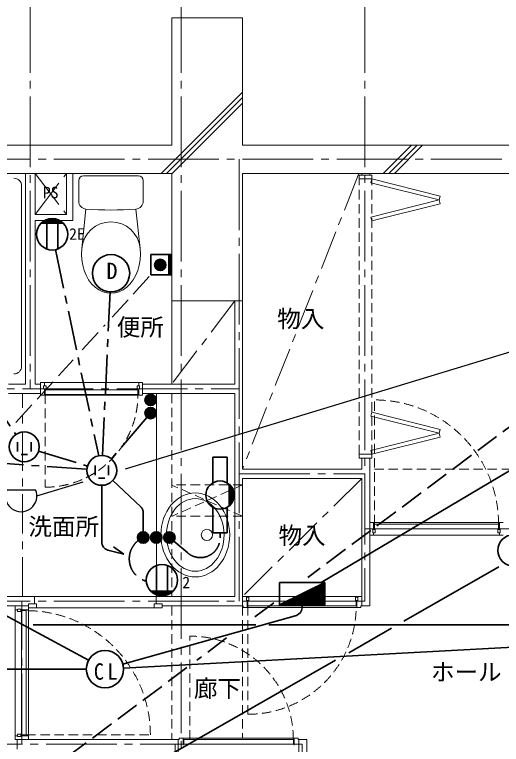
# Model space of a CAD drawing. Units: millimetres at full size, sheet at 1:50; details may follow other scales. Extents: x -9674 to 9699, y -6794 to 6791.
# Drawn here: x 884 to 3982, y -200 to 4441 of the extents above; entities that cross this region are included whole.
import ezdxf
from ezdxf.enums import TextEntityAlignment as Align

# ---------------------------------------------------------------- set-up
doc = ezdxf.new("R2010")
doc.units = ezdxf.units.MM
doc.header["$LTSCALE"] = 50
for name, pattern in [('CHAIN1', [8, 5, -1, 1, -1]), ('CHAIN2', [12, 9, -1, 1, -1]), ('DASHED1', [1.8, 1.2, -0.6]), ('DASHED3', [4, 3, -1])]:
    doc.linetypes.add(name, pattern=pattern)
for name, color, linetype, lineweight in [('1-0_芯', 134, 'CHAIN2', 9), ('1-1_躯体', 134, 'Continuous', 9), ('1-2_間仕切', 134, 'Continuous', 9), ('1-3_建具', 134, 'Continuous', 9), ('1-4_仕上げ', 134, 'Continuous', 9), ('1-5_設備', 134, 'Continuous', 9), ('1-7_その他', 134, 'DASHED1', 9), ('1-8_ハッチ', 134, 'Continuous', 9), ('1-C_梁', 134, 'DASHED1', 9), ('1-D_記号', 134, 'CHAIN1', 9), ('2-0_芯', 2, 'Continuous', 35), ('2-E', 2, 'Continuous', 35), ('3-3', 1, 'Continuous', 25), ('3-E', 3, 'Continuous', 35)]:
    doc.layers.add(name, color=color, linetype=linetype, lineweight=lineweight)
doc.layers.add('1-A_文字', color=134, linetype='Continuous')
doc.styles.add('ＭＳ ゴシック', font='')
doc.styles.get('ＭＳ ゴシック').set_extended_font_data('MS Gothic')

msp = doc.modelspace()

# ---------------------------------------------------------------- linework, layer by layer
at = {"layer": '1-0_芯'}
for p, q in [((984.12, 4520.51), (984.12, 2060.51)), ((1944.12, 4520.51), (1944.12, -3699.49)), ((3114.12, 4520.51), (3114.12, 710.51)), ((-8465.88, 3520.51), (8544.12, 3520.51)), ((2313.12, 3520.51), (2313.12, 710.51)), ((-865.88, 2060.51), (2313.12, 2060.51)), ((2313.12, 1520.51), (3114.12, 1520.51)), ((3114.12, 1170.51), (8544.12, 1170.51)), ((-8465.88, 710.51), (3114.12, 710.51)), ((930.62, -199.49), (930.62, 710.51)), ((-715.88, -199.49), (2714.12, -199.49)), ((1905.12, -199.49), (1905.12, -2699.49)), ((2714.12, -199.49), (2714.12, -3699.49))]:
    msp.add_line(p, q, dxfattribs=at)
at = {"layer": '1-1_躯体'}
for p, q in [((1884.12, 4420.51), (2334.12, 4420.51)), ((1884.12, 4420.51), (1884.12, 3610.51)), ((2334.12, 4420.51), (2334.12, 3610.51)), ((1884.12, 3610.51), (-2615.88, 3610.51)), ((6384.12, 3610.51), (2334.12, 3610.51)), ((1884.12, 3430.51), (-2615.88, 3430.51)), ((1884.12, 3430.51), (1884.12, 2620.51)), ((1884.12, 2620.51), (2334.12, 2620.51))]:
    msp.add_line(p, q, dxfattribs=at)
msp.add_lwpolyline([(6384.12, 3430.51), (2334.12, 3430.51), (2334.12, 2620.51)], dxfattribs=at)
at = {"layer": '1-2_間仕切'}
for p, q in [((954.12, 3430.51), (954.12, 2090.51)), ((1014.12, 3430.51), (1014.12, 3170.51)), ((1214.12, 3430.51), (1214.12, 3170.51)), ((1254.12, 3430.51), (1254.12, 3130.51)), ((3093.12, 3430.51), (3093.12, 3420.51)), ((3144.12, 3430.51), (3144.12, 3420.51)), ((1014.12, 3170.51), (1214.12, 3170.51)), ((1014.12, 3130.51), (1254.12, 3130.51)), ((1014.12, 3130.51), (1014.12, 2090.51)), ((2286.62, 2620.51), (2286.62, 2090.51)), ((2334.12, 2620.51), (2334.12, 1550.51)), ((846.12, 2090.51), (954.12, 2090.51)), ((1014.12, 2090.51), (1049.12, 2090.51)), ((1699.12, 2090.51), (2286.62, 2090.51)), ((846.12, 2030.51), (1049.12, 2030.51)), ((1074.12, 2020.51), (1674.12, 2020.51)), ((1699.12, 2030.51), (2286.62, 2030.51)), ((2286.62, 2030.51), (2286.62, 740.51)), ((3093.12, 1620.51), (3093.12, 1550.51)), ((3144.12, 1620.51), (3144.12, 680.51)), ((2334.12, 1550.51), (3093.12, 1550.51)), ((2334.12, 1490.51), (2334.12, 680.51)), ((2334.12, 1490.51), (3093.12, 1490.51)), ((3093.12, 1490.51), (3093.12, 680.51)), ((-835.88, 740.51), (1010.62, 740.51)), ((1010.62, 693.01), (1010.62, 740.51)), ((1785.62, 693.01), (1785.62, 740.51)), ((2286.62, 740.51), (1786.62, 740.51)), ((-1305.88, 680.51), (888.12, 680.51)), ((1823.12, 680.51), (2339.12, 680.51)), ((3088.12, 680.51), (3144.12, 680.51)), ((1931.12, -169.49), (1875.12, -169.49)), ((1926.12, -812.49), (1926.12, -169.49)), ((2744.12, -169.49), (2688.12, -169.49)), ((2693.12, -812.49), (2693.12, -169.49)), ((2744.12, -169.49), (2744.12, -859.49))]:
    msp.add_line(p, q, dxfattribs=at)
msp.add_lwpolyline([(900.62, -229.49), (900.62, -169.49), (1914.12, -169.49)], dxfattribs=at)
at = {"layer": '1-3_建具'}
for p, q in [((3076.62, 3420.51), (3076.62, 3395.51)), ((3156.62, 3420.51), (3076.62, 3420.51)), ((3156.62, 3395.51), (3076.62, 3395.51)), ((3150.56, 3371.26), (3156.62, 3395.51)), ((3156.62, 3420.51), (3156.62, 3395.51)), ((3593.19, 3286.37), (3156.62, 3395.51)), ((3150.56, 3371.26), (3587.12, 3262.12)), ((3150.56, 3152.97), (3587.12, 3262.12)), ((3587.12, 3262.12), (3593.19, 3286.37)), ((3587.12, 3262.12), (3593.19, 3237.86)), ((3593.19, 3237.86), (3156.62, 3128.72)), ((3150.56, 3152.97), (3156.62, 3128.72)), ((1049.12, 2100.51), (1074.12, 2100.51)), ((1049.12, 2020.51), (1049.12, 2100.51)), ((1674.12, 2100.51), (1074.12, 2100.51)), ((1074.12, 2100.51), (1074.12, 2080.51)), ((1674.12, 2100.51), (1699.12, 2100.51)), ((1674.12, 2100.51), (1674.12, 2080.51)), ((1699.12, 2020.51), (1699.12, 2100.51)), ((1084.12, 2080.51), (1069.12, 2080.51)), ((1074.12, 2060.51), (1074.12, 2020.51)), ((1079.12, 2025.51), (1079.12, 2055.51)), ((1079.12, 2055.51), (1669.12, 2055.51)), ((1084.12, 2060.51), (1084.12, 2080.51)), ((1664.12, 2080.51), (1664.12, 2060.51)), ((1679.12, 2080.51), (1664.12, 2080.51)), ((1664.12, 2060.51), (1679.12, 2060.51)), ((1669.12, 2055.51), (1669.12, 2025.51)), ((1674.12, 2060.51), (1674.12, 2020.51)), ((1679.12, 2060.51), (1679.12, 2080.51)), ((1049.12, 2020.51), (1074.12, 2020.51)), ((1669.12, 2025.51), (1079.12, 2025.51)), ((1674.12, 2020.51), (1699.12, 2020.51)), ((3150.56, 1888.05), (3156.62, 1912.3)), ((3593.19, 1803.16), (3156.62, 1912.3)), ((3150.56, 1888.05), (3587.12, 1778.9)), ((3150.56, 1669.76), (3587.12, 1778.9)), ((3587.12, 1778.9), (3593.19, 1803.16)), ((3587.12, 1778.9), (3593.19, 1754.65)), ((3593.19, 1754.65), (3156.62, 1645.51)), ((3150.56, 1669.76), (3156.62, 1645.51)), ((3156.62, 1645.51), (3156.62, 1620.51)), ((3156.62, 1620.51), (3076.62, 1620.51)), ((3169.12, 1165.51), (3169.12, 1210.51)), ((3994.12, 1210.51), (3969.12, 1210.51)), ((3164.12, 1165.51), (3164.12, 1145.51)), ((3164.12, 1165.51), (3179.12, 1165.51)), ((3174.12, 1200.51), (3174.12, 1170.51)), ((3964.12, 1200.51), (3174.12, 1200.51)), ((3174.12, 1170.51), (3964.12, 1170.51)), ((3179.12, 1165.51), (3179.12, 1145.51)), ((3959.12, 1165.51), (3959.12, 1145.51)), ((3974.12, 1165.51), (3959.12, 1165.51)), ((3964.12, 1170.51), (3964.12, 1200.51)), ((3974.12, 1145.51), (3974.12, 1165.51)), ((3169.12, 1130.51), (3144.12, 1130.51)), ((3164.12, 1145.51), (3179.12, 1145.51)), ((3169.12, 1145.51), (3169.12, 1130.51)), ((3169.12, 1130.51), (3969.12, 1130.51)), ((3959.12, 1145.51), (3974.12, 1145.51)), ((3969.12, 1145.51), (3969.12, 1130.51)), ((3994.12, 1130.51), (3969.12, 1130.51)), ((1010.62, 740.51), (1785.62, 740.51)), ((2364.12, 740.51), (2334.12, 740.51)), ((2359.12, 735.51), (2374.12, 735.51)), ((2359.12, 715.51), (2359.12, 735.51)), ((2359.12, 715.51), (2374.12, 715.51)), ((2364.12, 740.51), (3063.12, 740.51)), ((2364.12, 740.51), (2364.12, 735.51)), ((2364.12, 715.51), (2364.12, 670.51)), ((3058.12, 710.51), (2369.12, 710.51)), ((2369.12, 680.51), (2369.12, 710.51)), ((2374.12, 715.51), (2374.12, 735.51)), ((3053.12, 715.51), (3053.12, 735.51)), ((3068.12, 735.51), (3053.12, 735.51)), ((3068.12, 715.51), (3053.12, 715.51)), ((3058.12, 680.51), (3058.12, 710.51)), ((3063.12, 740.51), (3093.12, 740.51)), ((3063.12, 740.51), (3063.12, 735.51)), ((3063.12, 715.51), (3063.12, 670.51)), ((3068.12, 715.51), (3068.12, 735.51)), ((888.12, 655.51), (888.12, 680.51)), ((973.12, 680.51), (888.12, 680.51)), ((903.12, 655.51), (888.12, 655.51)), ((888.12, 655.51), (888.12, -144.49)), ((903.12, 660.51), (903.12, 645.51)), ((923.12, 660.51), (903.12, 660.51)), ((923.12, 660.51), (923.12, 645.51)), ((923.12, 655.51), (973.12, 655.51)), ((958.12, 650.51), (928.12, 650.51)), ((928.12, 650.51), (928.12, -139.49)), ((958.12, -139.49), (958.12, 650.51)), ((973.12, 693.01), (1023.12, 693.01)), ((973.12, 668.01), (973.12, 693.01)), ((973.12, 655.51), (973.12, 680.51)), ((973.12, 668.01), (1023.12, 668.01)), ((973.12, -144.49), (973.12, 655.51)), ((1023.12, 668.01), (1023.12, 693.01)), ((1773.12, 668.01), (1023.12, 668.01)), ((1773.12, 668.01), (1773.12, 693.01)), ((1773.12, 693.01), (1823.12, 693.01)), ((1773.12, 668.01), (1823.12, 668.01)), ((1823.12, 668.01), (1823.12, 693.01)), ((2339.12, 680.51), (2339.12, 670.51)), ((2364.12, 670.51), (2339.12, 670.51)), ((3063.12, 670.51), (2364.12, 670.51)), ((2369.12, 680.51), (3058.12, 680.51)), ((3063.12, 670.51), (3088.12, 670.51)), ((3088.12, 680.51), (3088.12, 670.51)), ((923.12, 645.51), (903.12, 645.51)), ((903.12, -134.49), (903.12, -149.49)), ((923.12, -134.49), (903.12, -134.49)), ((923.12, -149.49), (923.12, -134.49)), ((903.12, -144.49), (888.12, -144.49)), ((903.12, -149.49), (923.12, -149.49)), ((923.12, -144.49), (973.12, -144.49)), ((928.12, -139.49), (958.12, -139.49)), ((973.12, -169.49), (973.12, -144.49)), ((1956.12, -159.49), (1931.12, -159.49)), ((1931.12, -169.49), (1931.12, -159.49)), ((1956.12, -204.49), (1956.12, -159.49)), ((1956.12, -159.49), (2663.12, -159.49)), ((1961.12, -169.49), (1961.12, -199.49)), ((2658.12, -169.49), (1961.12, -169.49)), ((2658.12, -169.49), (2658.12, -199.49)), ((2663.12, -159.49), (2688.12, -159.49)), ((2663.12, -204.49), (2663.12, -159.49)), ((2688.12, -169.49), (2688.12, -159.49)), ((1961.12, -199.49), (2658.12, -199.49))]:
    msp.add_line(p, q, dxfattribs=at)
at = {"layer": '1-3_建具', "linetype": 'DASHED1'}
for p, q in [((3076.62, 1645.51), (3076.62, 3395.51)), ((3156.62, 1645.51), (3156.62, 3395.51)), ((1079.12, 2025.51), (1079.12, 1435.51)), ((3174.12, 1200.51), (3174.12, 1990.51)), ((2369.12, 680.51), (2369.12, -8.49)), ((2000.12, -169.49), (2000.12, 488.51)), ((958.12, -139.49), (1748.12, -139.49))]:
    msp.add_line(p, q, dxfattribs=at)
at = {"layer": '1-3_建具'}
for points in [[(1069.12, 2080.51), (1069.12, 2060.51), (1084.12, 2060.51)], [(3156.62, 1645.51), (3076.62, 1645.51), (3076.62, 1620.51)], [(3169.12, 1210.51), (3144.12, 1210.51), (3144.12, 1130.51)], [(3969.12, 1165.51), (3969.12, 1210.51), (3169.12, 1210.51)], [(968.12, -169.49), (888.12, -169.49), (888.12, -144.49)]]:
    msp.add_lwpolyline(points, dxfattribs=at)
at = {"layer": '1-3_建具', "linetype": 'DASHED1'}
for centre, radius, start, end in [((1079.12, 2025.51), 590, 270, 0), ((3174.12, 1200.51), 790, 0, 90), ((958.12, -139.49), 790, 0, 90), ((2369.12, 680.51), 689, 270, 0), ((2000.12, -169.49), 658, 0, 90)]:
    msp.add_arc(centre, radius, start, end, dxfattribs=at)
at = {"layer": '1-4_仕上げ'}
msp.add_line((1884.12, 2620.51), (1884.12, 2090.51), dxfattribs=at)
at = {"layer": '1-5_設備'}
for p, q in [((1322.46, 3415.51), (1672.46, 3415.51)), ((929.12, 2205.51), (929.12, 3350.51)), ((1292.46, 3385.51), (1292.46, 3254.26)), ((1702.46, 3385.51), (1702.46, 3254.26)), ((1338.47, 3204.42), (1311.81, 2953.36)), ((1656.46, 3204.42), (1683.11, 2953.36)), ((1786.62, 2030.51), (1786.62, 740.51))]:
    msp.add_line(p, q, dxfattribs=at)
msp.add_circle((2108.38, 1131.99), 36, dxfattribs=at)
for centre, radius, start, end in [((879.12, 3350.51), 50, 0, 90), ((1322.46, 3385.51), 30, 90, 180), ((1672.46, 3385.51), 30, 0, 90), ((1342.46, 3254.26), 50, 180, 265.41591), ((1652.46, 3254.26), 50, 274.58408, 0), ((1497.46, 5187.45), 1989.39, 265.41591, 274.58408), ((1497.46, 2936.24), 186.44, 5.269, 174.73099), ((879.12, 2205.51), 50, 270, 0)]:
    msp.add_arc(centre, radius, start, end, dxfattribs=at)
msp.add_ellipse((1497.46, 2918.32), major_axis=(0, -250), ratio=0.75, start_param=4.5717762, end_param=7.9945941, dxfattribs=at)
for major_axis, ratio in [((0, -267), 0.8202), ((0, -231), 0.7922)]:
    msp.add_ellipse((2033.98, 1131.99), major_axis=major_axis, ratio=ratio, dxfattribs=at)
at = {"layer": '1-7_その他', "linetype": 'CHAIN1'}
for p, q in [((1014.12, 3430.51), (1214.12, 3170.51)), ((1014.12, 3170.51), (1214.12, 3430.51)), ((3074.65, 3430.51), (2334.12, 1550.51)), ((2286.62, 2620.51), (1884.12, 2090.51)), ((3093.12, 1490.51), (2334.12, 740.51))]:
    msp.add_line(p, q, dxfattribs=at)
at = {"layer": '1-7_その他'}
for p, q in [((2334.12, 1450.51), (1884.12, 1450.51)), ((2334.12, 1450.51), (1884.12, 1250.13)), ((2334.12, 1250.51), (1884.12, 1449.34)), ((2334.12, 1250.51), (1884.12, 1250.51))]:
    msp.add_line(p, q, dxfattribs=at)
at = {"layer": '1-8_ハッチ'}
for p, q in [((1816.18, 3430.51), (2334.12, 3948.46)), ((1851.53, 3430.51), (2334.12, 3913.1)), ((1884.12, 3427.75), (2334.12, 3877.75)), ((3230.39, 3430.51), (3410.39, 3610.51)), ((3265.74, 3430.51), (3445.74, 3610.51)), ((3301.1, 3430.51), (3481.1, 3610.51))]:
    msp.add_line(p, q, dxfattribs=at)
at = {"layer": '1-C_梁'}
for p, q in [((1884.12, 2030.51), (1884.12, 740.51)), ((3174.12, 1550.51), (6384.12, 1550.51)), ((1884.12, 680.51), (1884.12, -169.49)), ((2334.12, 680.51), (2334.12, -159.49))]:
    msp.add_line(p, q, dxfattribs=at)
at = {"layer": '1-D_記号'}
msp.add_line((934.12, 740.51), (934.12, 2030.51), dxfattribs=at)
at = {"layer": '2-0_芯'}
for p, q in [((1194.69, 3113.86), (1051.86, 3113.86)), ((1191.62, 3116.86), (1054.93, 3116.86)), ((1184.59, 3122.86), (1061.97, 3122.86)), ((1175.96, 3128.86), (1070.6, 3128.86)), ((1164.74, 3134.86), (1081.81, 3134.86)), ((1088.28, 3137.54), (1088.28, 2950.15)), ((1147.6, 3140.86), (1098.96, 3140.86)), ((1158.28, 3137.54), (1158.28, 2950.15)), ((1784.15, 1999.8), (1714.74, 1999.8)), ((1779.91, 2009.4), (1718.99, 2009.4)), ((1771.05, 2019), (1727.84, 2019)), ((1785.46, 1990.19), (1713.44, 1990.19)), ((1784.15, 1980.59), (1714.74, 1980.59)), ((1779.91, 1970.99), (1718.99, 1970.99)), ((1771.05, 1961.39), (1727.84, 1961.39)), ((1785.46, 1906.85), (1713.44, 1906.85)), ((1784.15, 1916.45), (1714.74, 1916.45)), ((1779.91, 1926.05), (1718.99, 1926.05)), ((1771.05, 1935.65), (1727.84, 1935.65)), ((1784.15, 1897.24), (1714.74, 1897.24)), ((1779.91, 1887.64), (1718.99, 1887.64)), ((1771.05, 1878.04), (1727.84, 1878.04)), ((4575.89, 1861.92), (2835.16, 830.51)), ((2146.43, 1625.5), (2236.45, 1625.5)), ((2146.43, 1463.41), (2146.43, 1625.5)), ((2236.45, 1625.5), (2236.45, 1463.41)), ((1438.99, 1084.53), (1438.99, 1447.57)), ((2250.23, 1453.62), (2250.23, 1317.28)), ((2253.24, 1450.91), (2253.24, 1319.99)), ((2259.23, 1444.67), (2259.23, 1326.22)), ((2265.24, 1437.01), (2265.24, 1333.89)), ((2271.24, 1427.12), (2271.24, 1343.99)), ((2277.23, 1412.71), (2277.23, 1358.19)), ((2146.43, 1145.4), (2146.43, 1307.49)), ((2236.45, 1307.49), (2236.45, 1145.4)), ((1673.69, 1093.97), (1673.69, 1137.17)), ((1683.29, 1085.11), (1683.29, 1146.03)), ((1692.89, 1080.87), (1692.89, 1150.27)), ((1702.5, 1079.56), (1702.5, 1151.58)), ((1712.1, 1080.87), (1712.1, 1150.27)), ((1721.7, 1085.11), (1721.7, 1146.03)), ((1731.3, 1093.97), (1731.3, 1137.17)), ((1757.04, 1093.97), (1757.04, 1137.17)), ((1766.64, 1085.11), (1766.64, 1146.03)), ((1776.24, 1080.87), (1776.24, 1150.27)), ((1785.85, 1079.56), (1785.85, 1151.58)), ((1795.45, 1080.87), (1795.45, 1150.27)), ((1805.05, 1085.11), (1805.05, 1146.03)), ((1814.65, 1093.97), (1814.65, 1137.17)), ((1840.39, 1093.97), (1840.39, 1137.17)), ((1849.99, 1085.11), (1849.99, 1146.03)), ((1859.59, 1080.87), (1859.59, 1150.27)), ((1869.19, 1079.56), (1869.19, 1151.58)), ((1878.8, 1080.87), (1878.8, 1150.27)), ((1888.4, 1085.11), (1888.4, 1146.03)), ((1898, 1093.97), (1898, 1137.17)), ((2236.45, 1145.4), (2146.43, 1145.4)), ((2191.44, 1112.76), (2191.44, 1145.4)), ((1476.82, 1036.03), (1579.24, 1010.34)), ((1513.39, 1057.37), (1579.24, 1010.34)), ((1786.74, 750.71), (1786.74, 938.1)), ((1856.74, 750.71), (1856.74, 938.1)), ((1893.16, 774.39), (1750.33, 774.39)), ((1890.08, 771.39), (1753.4, 771.39)), ((1883.05, 765.39), (1760.43, 765.39)), ((1874.42, 759.39), (1769.06, 759.39)), ((1863.21, 753.39), (1780.28, 753.39)), ((1846.06, 747.39), (1797.42, 747.39)), ((2713.62, 668.57), (2713.62, 686.48)), ((819.43, 623.14), (1354.9, 334.74)), ((2677.14, 620.43), (1573.82, 310.54)), ((1578.07, 284.83), (4419.27, 438.55)), ((141.94, 278.42), (1340.7, 278.42))]:
    msp.add_line(p, q, dxfattribs=at)
at = {"layer": '2-0_芯', "linetype": 'CHAIN1'}
for p, q in [((1143.86, 2945.96), (1419.44, 1635.53)), ((261.81, 2690.25), (893.71, 1768.41)), ((1492.3, 2677.49), (1443.45, 1637.46)), ((1726.09, 1879.44), (1500.61, 1614.87)), ((1036.55, 1664.97), (1348.11, 1570.21)), ((292.47, 1623.86), (1344.23, 1549.29)), ((1686.62, 1311.33), (1508.42, 1477.73)), ((1702.5, 1274.78), (1702.5, 1151.58)), ((1985.87, 1017.2), (1896.72, 1092.36))]:
    msp.add_line(p, q, dxfattribs=at)
at = {"layer": '2-0_芯'}
for centre, radius in [((1123.28, 3043.84), 100.02), ((1749.45, 1990.19), 36.01), ((1749.45, 1906.85), 36.01), ((2191.44, 1385.45), 90.02), ((1702.5, 1115.57), 36.01), ((1785.85, 1115.57), 36.01), ((1869.19, 1115.57), 36.01), ((4059.5, 1033.31), 100.02), ((1821.74, 844.4), 100.02)]:
    msp.add_circle(centre, radius, dxfattribs=at)
at = {"layer": '2-0_芯', "linetype": 'CHAIN1'}
for centre, radius, start, end in [((1652.5, 1274.78), 50, 0, 46.96002), ((1762.12, 979.99), 148.11, 127.70061, 254.27027), ((2066.44, 1112.76), 125, 229.86446, 0)]:
    msp.add_arc(centre, radius, start, end, dxfattribs=at)
at = {"layer": '2-0_芯'}
for centre, start, end in [((1488.99, 1084.53), 180, 255.91498), ((2663.62, 668.57), 285.68885, 0)]:
    msp.add_arc(centre, 50, start, end, dxfattribs=at)
at = {"layer": '2-E'}
for p, q in [((902.6, 1722.61), (902.6, 1662.61)), ((988.74, 1722.61), (988.74, 1662.61)), ((965.67, 1643.28), (925.67, 1643.28)), ((1395.92, 1572.57), (1395.92, 1512.57)), ((1482.06, 1572.57), (1482.06, 1512.57)), ((1458.99, 1493.23), (1418.99, 1493.23)), ((2857.65, 830.51), (2569.59, 830.51)), ((2782.74, 793.06), (2857.65, 793.06)), ((2791.38, 797.38), (2857.65, 797.38)), ((2800.02, 801.7), (2857.65, 801.7)), ((2808.66, 806.02), (2857.65, 806.02)), ((2817.3, 810.34), (2857.65, 810.34)), ((2825.94, 814.66), (2857.65, 814.66)), ((2834.58, 818.98), (2857.65, 818.98)), ((2843.22, 823.3), (2857.65, 823.3)), ((2851.86, 827.62), (2857.65, 827.62)), ((2687.7, 745.54), (2857.65, 745.54)), ((2696.34, 749.86), (2857.65, 749.86)), ((2704.98, 754.18), (2857.65, 754.18)), ((2713.62, 758.5), (2857.65, 758.5)), ((2722.26, 762.82), (2857.65, 762.82)), ((2730.9, 767.14), (2857.65, 767.14)), ((2739.54, 771.46), (2857.65, 771.46)), ((2748.18, 775.78), (2857.65, 775.78)), ((2756.82, 780.1), (2857.65, 780.1)), ((2765.46, 784.42), (2857.65, 784.42)), ((2774.1, 788.74), (2857.65, 788.74)), ((2592.66, 698.02), (2857.65, 698.02)), ((2601.3, 702.34), (2857.65, 702.34)), ((2609.94, 706.66), (2857.65, 706.66)), ((2618.58, 710.98), (2857.65, 710.98)), ((2627.22, 715.3), (2857.65, 715.3)), ((2635.86, 719.62), (2857.65, 719.62)), ((2644.5, 723.94), (2857.65, 723.94)), ((2653.14, 728.26), (2857.65, 728.26)), ((2661.78, 732.58), (2857.65, 732.58)), ((2670.42, 736.9), (2857.65, 736.9)), ((2679.06, 741.22), (2857.65, 741.22)), ((2575.38, 689.38), (2857.65, 689.38)), ((2584.02, 693.7), (2857.65, 693.7)), ((2613.62, 686.48), (2813.62, 686.48))]:
    msp.add_line(p, q, dxfattribs=at)
for points in [[(2569.59, 686.48), (2857.65, 686.48), (2857.65, 830.51)], [(2569.59, 830.51), (2569.59, 686.48), (2857.65, 830.51)]]:
    msp.add_lwpolyline(points, dxfattribs=at)
for centre, radius in [((1497.88, 2796.13), 118.77), ((945.67, 1692.61), 95), ((1438.99, 1542.57), 95), ((1459.47, 278.42), 118.77)]:
    msp.add_circle(centre, radius, dxfattribs=at)
at = {"layer": '3-3'}
for p, q in [((1590.69, 1551.67), (4439.05, 2418.53)), ((1025.79, 1379.75), (1319.52, 1469.15)), ((834.07, 1419.32), (1017.44, 1419.32))]:
    msp.add_line(p, q, dxfattribs=at)
msp.add_arc((925.76, 1379.32), 100.03, 156.4305, 23.56947, dxfattribs=at)
at = {"layer": '3-E', "linetype": 'DASHED3'}
for p, q in [((6036.61, 3311.54), (2750.59, 862.23)), ((1504.69, 2516.25), (1751.32, 2785.44)), ((1315.07, 2309.29), (1460.06, 2467.54)), ((892.35, 1847.9), (1256.58, 2245.45)), ((2533.77, 700.63), (2389.52, 593.11)), ((2233.73, 476.99), (2043.53, 335.21)), ((1981.19, 288.75), (982.82, -455.41))]:
    msp.add_line(p, q, dxfattribs=at)
at = {"layer": '3-E'}
for p, q in [((1751.32, 2915.44), (1751.32, 2785.44)), ((1881.32, 2915.44), (1751.32, 2915.44)), ((1791.73, 2879.05), (1791.73, 2818.13)), ((1801.33, 2883.29), (1801.33, 2813.89)), ((1810.93, 2884.6), (1810.93, 2812.58)), ((1820.54, 2883.29), (1820.54, 2813.89)), ((1830.14, 2879.05), (1830.14, 2818.13)), ((1866.32, 2785.44), (1866.32, 2915.44)), ((1871.32, 2785.44), (1871.32, 2915.44)), ((1876.32, 2785.44), (1876.32, 2915.44)), ((1881.32, 2785.44), (1881.32, 2915.44)), ((1782.13, 2870.19), (1782.13, 2826.99)), ((1839.74, 2870.19), (1839.74, 2826.99)), ((1751.32, 2785.44), (1881.32, 2785.44)), ((3965.03, 929.2), (3361.3, 583.82)), ((2418.37, 561.19), (1001.52, 561.19)), ((4395.72, 561.19), (2502.44, 561.19)), ((3281.73, 538.3), (3010.85, 383.34)), ((2926.14, 334.88), (1851.6, -279.84))]:
    msp.add_line(p, q, dxfattribs=at)
msp.add_circle((1810.93, 2848.59), 36.01, dxfattribs=at)

# ---------------------------------------------------------------- texts
at = {"layer": '1-A_文字', "style": 'ＭＳ ゴシック'}
for s, height, p in [('PS', 73.31, (1064.12, 3250.51)), ('物入', 110, (2555.37, 2418.01)), ('便所', 110, (1534.64, 2365.49)), ('洗面所', 110, (971.46, 1097.24)), ('物入', 110, (2563.62, 1040.51)), ('ホール', 110, (3533.53, 172.49)), ('廊下', 110, (2025.09, 67.4))]:
    msp.add_text(s, height=height, dxfattribs=at).set_placement(p, align=Align.BOTTOM_LEFT)
at = {"layer": '2-0_芯', "color": 7, "style": 'ＭＳ ゴシック'}
for s, p in [('2E', (1231.09, 2987.02)), ('2', (1951.56, 771.24))]:
    msp.add_text(s, height=73.31, dxfattribs=at).set_placement(p, align=Align.BOTTOM_LEFT)
at = {"layer": '2-E', "color": 7, "style": 'ＭＳ ゴシック'}
msp.add_text('D', height=104.5, dxfattribs=at).set_placement((1468.36, 2727.23), align=Align.BOTTOM_LEFT)
at = {"layer": '2-E', "color": 7, "insert": (1388.39, 209.51), "char_height": 104.5, "attachment_point": 7, "style": 'ＭＳ ゴシック'}
msp.add_mtext('\\T1.36;\\W0.9;CL', dxfattribs=at)

doc.saveas('drawing.dxf')
